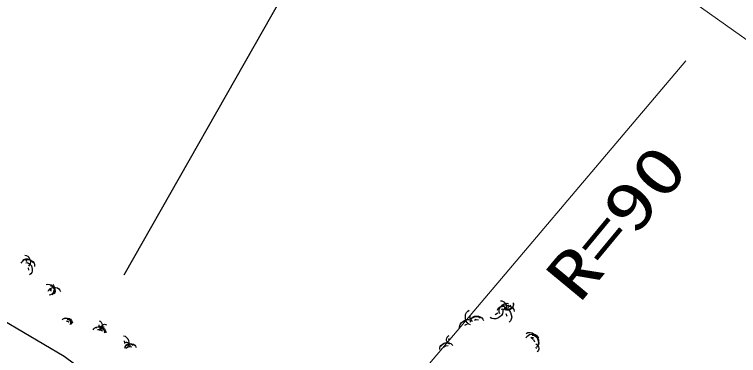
# Model space of a CAD drawing. Units: millimetres, scale not verified. Extents: x 40000 to 680000, y 20000 to 380000.
# Drawn here: x 109784 to 137616, y 304421 to 317534 of the extents above; entities that cross this region are included whole.
import ezdxf
from ezdxf.enums import TextEntityAlignment as Align

# ---------------------------------------------------------------- set-up
doc = ezdxf.new("R2010")
doc.units = ezdxf.units.MM
doc.header["$LTSCALE"] = 1000
doc.layers.add('M-BGD', color=7, linetype='Continuous', lineweight=25)
doc.layers.add('M-BGD-HTXT', color=7, linetype='Continuous', lineweight=13)
doc.styles.add('ＭＳ ゴシック', font='')
doc.styles.get('ＭＳ ゴシック').set_extended_font_data('MS Gothic')

msp = doc.modelspace()

# ---------------------------------------------------------------- linework, layer by layer
at = {"layer": 'M-BGD'}
for p, q in [((113997, 307519), (125111, 327083)), ((110265, 308029), (110238, 308112)), ((110313, 307984), (110224, 307978)), ((110371, 307936), (110280, 307983)), ((110337, 307703), (110322, 307792)), ((111192, 306930), (111130, 307004)), ((111173, 306907), (111200, 306987)), ((111201, 306898), (111186, 306969)), ((111367, 306891), (111272, 306894)), ((128558, 306208), (128488, 306195)), ((128574, 306308), (128539, 306381)), ((128642, 306259), (128575, 306182)), ((128759, 306164), (128641, 306188)), ((128748, 306278), (128818, 306313)), ((128818, 306307), (128861, 306355)), ((127284, 305942), (127292, 305830)), ((128264, 306001), (128360, 306060)), ((128724, 305920), (128687, 306027)), ((111858, 305720), (111778, 305743)), ((111868, 305703), (111817, 305750)), ((111874, 305695), (111853, 305736)), ((113044, 305533), (113041, 305607)), ((127187, 305630), (127088, 305574)), ((127536, 305802), (127461, 305770)), ((127617, 305785), (127521, 305793)), ((113056, 305405), (112974, 305405)), ((113139, 305367), (113062, 305403)), ((113162, 305353), (113127, 305391)), ((113231, 305523), (113186, 305482)), ((126481, 305078), (126473, 305025)), ((129726, 305040), (129634, 305118)), ((129741, 305097), (129645, 305097)), ((114032, 304884), (114014, 304982)), ((114139, 304823), (114103, 304856)), ((114222, 304762), (114157, 304741)), ((114293, 304746), (114211, 304755)), ((126355, 304780), (126283, 304737)), ((126451, 304788), (126362, 304780)), ((129786, 304930), (129753, 305022)), ((129854, 304685), (129843, 304744))]:
    msp.add_line(p, q, dxfattribs=at)
for points in [[(100105, 310113), (101251, 309862), (102376, 309553), (103103, 309288), (103810, 308965), (107772, 306705), (111692, 304400), (112537, 303764), (113425, 303170), (113814, 302978), (114225, 302843), (115684, 302632), (117141, 302359), (119141, 301827), (121120, 301237), (121654, 300933), (122163, 300574), (122284, 300484), (122405, 300392)], [(110046, 307966), (110066, 308015), (110112, 308064), (110160, 308096), (110225, 308112), (110291, 308116), (110362, 308110), (110417, 308083), (110462, 308042), (110490, 307996)], [(110096, 308078), (110146, 308115), (110220, 308135), (110287, 308139), (110361, 308115), (110430, 308080), (110496, 308031), (110535, 307972), (110555, 307903), (110555, 307841)], [(110185, 308278), (110236, 308270), (110294, 308238), (110335, 308201), (110365, 308143), (110385, 308081), (110396, 308012), (110384, 307953), (110355, 307901), (110318, 307863)], [(110292, 307970), (110344, 307954), (110398, 307913), (110435, 307868), (110457, 307804), (110468, 307738), (110468, 307666), (110447, 307608), (110410, 307558), (110366, 307526)], [(111005, 307152), (111061, 307166), (111134, 307157), (111193, 307136), (111248, 307089), (111294, 307033), (111334, 306967), (111346, 306902), (111339, 306836), (111316, 306782)], [(111083, 306899), (111109, 306950), (111163, 306996), (111217, 307026), (111287, 307035), (111358, 307033), (111432, 307019), (111488, 306985), (111532, 306936), (111556, 306885)], [(111253, 307146), (111289, 307111), (111315, 307053), (111326, 307000), (111316, 306938), (111296, 306878), (111265, 306818), (111223, 306779), (111170, 306754), (111120, 306747)], [(111156, 307111), (111198, 307101), (111243, 307069), (111274, 307034), (111294, 306984), (111305, 306930), (111308, 306872), (111293, 306825), (111264, 306784), (111230, 306756)], [(128441, 306026), (128416, 306083), (128413, 306160), (128426, 306225), (128466, 306291), (128516, 306349), (128578, 306402), (128645, 306426), (128715, 306429), (128776, 306415)], [(128470, 306525), (128518, 306525), (128574, 306503), (128617, 306474), (128652, 306425), (128678, 306371), (128696, 306309), (128693, 306254), (128673, 306202), (128644, 306164)], [(128946, 306451), (128961, 306416), (128962, 306367), (128954, 306326), (128928, 306285), (128896, 306249), (128856, 306216), (128814, 306202), (128770, 306201), (128732, 306210)], [(127308, 305605), (127245, 305630), (127183, 305688), (127142, 305748), (127122, 305830), (127116, 305915), (127124, 306004), (127157, 306075), (127209, 306132), (127268, 306167)], [(128553, 306178), (128560, 306110), (128537, 306029), (128502, 305964), (128438, 305909), (128366, 305864), (128282, 305830), (128204, 305827), (128129, 305847), (128071, 305883)], [(128349, 306168), (128360, 306209), (128392, 306252), (128426, 306282), (128476, 306301), (128528, 306311), (128585, 306313), (128631, 306297), (128671, 306269), (128697, 306235)], [(128405, 306237), (128449, 306294), (128527, 306341), (128601, 306366), (128691, 306362), (128779, 306344), (128869, 306311), (128932, 306256), (128976, 306186), (128995, 306116)], [(128957, 306383), (128958, 306336), (128937, 306281), (128909, 306239), (128862, 306205), (128810, 306179), (128751, 306160), (128697, 306163), (128647, 306181), (128609, 306209)], [(128612, 306241), (128679, 306233), (128755, 306194), (128810, 306145), (128852, 306071), (128880, 305991), (128896, 305902), (128882, 305825), (128846, 305755), (128799, 305705)], [(111618, 305791), (111652, 305827), (111708, 305855), (111761, 305868), (111822, 305860), (111882, 305843), (111942, 305814), (111982, 305773), (112008, 305722), (112018, 305672)], [(127311, 305706), (127313, 305755), (127338, 305811), (127370, 305853), (127421, 305886), (127477, 305910), (127540, 305926), (127596, 305920), (127648, 305898), (127686, 305867)], [(127328, 305809), (127358, 305858), (127415, 305903), (127472, 305930), (127544, 305936), (127616, 305930), (127691, 305912), (127746, 305875), (127788, 305822), (127810, 305768)], [(111717, 305845), (111755, 305860), (111807, 305859), (111851, 305849), (111894, 305821), (111932, 305785), (111965, 305741), (111980, 305696), (111980, 305648), (111968, 305608)], [(111811, 305819), (111839, 305819), (111872, 305807), (111897, 305791), (111917, 305763), (111933, 305732), (111944, 305696), (111942, 305665), (111932, 305634), (111915, 305612)], [(113035, 305755), (113076, 305737), (113115, 305698), (113141, 305657), (113152, 305603), (113154, 305547), (113148, 305489), (113124, 305443), (113089, 305407), (113050, 305385)], [(113098, 305399), (113087, 305434), (113090, 305479), (113102, 305517), (113129, 305553), (113162, 305584), (113203, 305611), (113243, 305621), (113285, 305619), (113320, 305606)], [(126890, 305462), (126885, 305530), (126911, 305611), (126949, 305675), (127015, 305729), (127089, 305771), (127174, 305803), (127253, 305804), (127328, 305781), (127385, 305743)], [(112808, 305405), (112830, 305449), (112875, 305492), (112922, 305518), (112983, 305529), (113045, 305529), (113110, 305518), (113160, 305490), (113199, 305449), (113222, 305405)], [(112908, 305474), (112947, 305506), (113008, 305525), (113062, 305531), (113124, 305514), (113181, 305487), (113238, 305450), (113272, 305402), (113291, 305347), (113293, 305296)], [(113056, 305468), (113086, 305477), (113125, 305474), (113157, 305464), (113188, 305440), (113215, 305411), (113238, 305377), (113247, 305342), (113244, 305306), (113233, 305276)], [(113979, 305177), (114036, 305161), (114096, 305116), (114137, 305067), (114163, 304997), (114176, 304924), (114178, 304845), (114156, 304780), (114115, 304725), (114068, 304689)], [(126457, 304917), (126431, 304936), (126408, 304969), (126395, 305002), (126394, 305043), (126400, 305083), (126413, 305124), (126436, 305154), (126466, 305175), (126497, 305185)], [(129450, 305272), (129515, 305301), (129606, 305306), (129683, 305293), (129760, 305247), (129829, 305189), (129892, 305117), (129921, 305039), (129926, 304956), (129910, 304886)], [(129453, 305097), (129479, 305148), (129531, 305197), (129585, 305228), (129656, 305240), (129727, 305240), (129803, 305228), (129860, 305196), (129906, 305148), (129932, 305097)], [(129687, 305206), (129745, 305200), (129810, 305166), (129859, 305125), (129895, 305061), (129920, 304992), (129934, 304915), (129923, 304849), (129893, 304789), (129852, 304746)], [(114027, 304700), (114033, 304740), (114058, 304785), (114088, 304818), (114133, 304841), (114182, 304857), (114236, 304865), (114282, 304856), (114323, 304833), (114352, 304804)], [(114032, 304921), (114059, 304932), (114095, 304932), (114126, 304925), (114156, 304905), (114183, 304881), (114207, 304851), (114217, 304819), (114218, 304786), (114210, 304758)], [(114045, 304772), (114071, 304815), (114122, 304852), (114171, 304874), (114233, 304878), (114295, 304871), (114360, 304854), (114406, 304821), (114441, 304775), (114459, 304728)], [(126138, 304651), (126134, 304702), (126152, 304762), (126179, 304810), (126227, 304851), (126281, 304883), (126343, 304907), (126401, 304909), (126457, 304893), (126500, 304866)], [(126185, 304764), (126204, 304814), (126249, 304864), (126296, 304897), (126360, 304914), (126426, 304920), (126497, 304915), (126553, 304890), (126599, 304850), (126628, 304804)], [(129821, 304861), (129856, 304852), (129892, 304825), (129917, 304796), (129933, 304754), (129941, 304709), (129942, 304662), (129929, 304623), (129905, 304589), (129876, 304567)]]:
    msp.add_lwpolyline(points, dxfattribs=at)
at = {"layer": 'M-BGD-HTXT'}
for p, q in [((116329, 331942), (146548, 310410)), ((112855, 288895), (135590, 315758))]:
    msp.add_line(p, q, dxfattribs=at)

# ---------------------------------------------------------------- texts
at = {"layer": 'M-BGD-HTXT', "style": 'ＭＳ ゴシック', "width": 1.35}
msp.add_text('R=90', height=1833, rotation=50.4, dxfattribs=at).set_placement((131905, 306024), align=Align.BOTTOM_LEFT)

doc.saveas('drawing.dxf')
